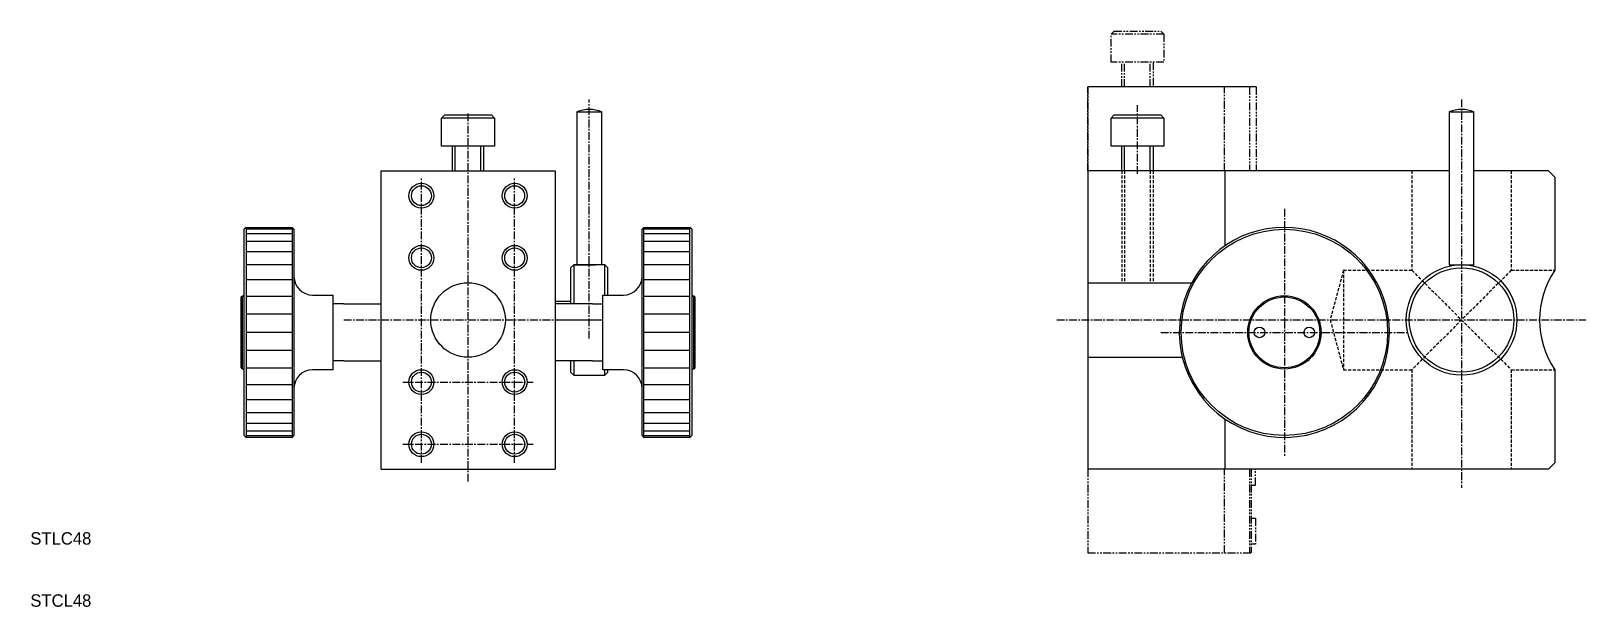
# Model space of a CAD drawing. Extents: x 500 to 751, y -315 to -55.
# Drawn here: x 499.8 to 749.9, y -315 to -222.3 of the extents above; entities that cross this region are included whole.
import ezdxf

# ---------------------------------------------------------------- set-up
doc = ezdxf.new("R2010")
doc.units = 0
for name, pattern in [('CENTER', [2, 1.25, -0.25, 0.25, -0.25]), ('DASHED', [0.75, 0.5, -0.25]), ('PHANTOM', [2.5, 1.25, -0.25, 0.25, -0.25, 0.25, -0.25])]:
    doc.linetypes.add(name, pattern=pattern)
doc.layers.get('0').update_dxf_attribs({"linetype": 'CONTINUOUS'})
doc.layers.add('CENTER', color=1, linetype='CENTER')

msp = doc.modelspace()

# ---------------------------------------------------------------- linework, layer by layer
at = {"color": 3, "linetype": 'PHANTOM'}
for p, q in [((674.01, -222.34), (673.51, -222.84)), ((674.01, -222.34), (681.51, -222.34)), ((682.01, -222.84), (681.51, -222.34)), ((682.01, -222.84), (673.51, -222.84)), ((673.51, -227.34), (673.51, -222.84)), ((682.01, -222.84), (682.01, -227.34)), ((682.01, -227.34), (673.51, -227.34)), ((675.26, -231.34), (675.26, -227.34)), ((675.69, -231.34), (675.69, -227.34)), ((679.82, -231.34), (679.82, -227.34)), ((680.26, -227.34), (680.26, -231.34)), ((696.06, -231.34), (669.76, -231.34)), ((696.06, -231.34), (669.76, -231.34)), ((669.76, -244.84), (669.76, -231.34)), ((696.86, -231.34), (669.76, -231.34)), ((696.86, -231.34), (669.76, -231.34)), ((669.76, -231.34), (669.76, -244.84)), ((696.86, -231.34), (669.76, -231.34)), ((669.76, -231.34), (669.76, -244.84)), ((691.76, -244.84), (691.76, -231.34)), ((691.76, -244.84), (691.76, -231.34)), ((691.76, -244.84), (691.76, -231.34)), ((695.76, -231.34), (695.76, -244.84)), ((695.76, -231.34), (695.76, -244.84)), ((695.76, -231.34), (695.76, -244.84)), ((696.86, -231.34), (696.86, -244.84)), ((669.76, -292.84), (669.76, -306.34)), ((691.76, -306.34), (691.76, -292.84)), ((695.76, -292.84), (695.76, -306.34)), ((696.06, -292.84), (696.06, -306.34)), ((696.76, -295.44), (696.76, -292.84)), ((696.06, -295.44), (696.76, -295.44)), ((696.06, -300.74), (696.76, -300.74)), ((696.76, -300.74), (696.76, -304.94)), ((696.76, -304.94), (696.06, -304.94)), ((669.76, -306.34), (696.06, -306.34)), ((669.76, -306.34), (696.06, -306.34))]:
    msp.add_line(p, q, dxfattribs=at)
at = {"color": 7, "linetype": 'CONTINUOUS'}
for p, q in [((566.32, -235.84), (565.82, -236.34)), ((574.32, -236.34), (565.82, -236.34)), ((565.82, -240.84), (565.82, -236.34)), ((566.32, -235.84), (573.82, -235.84)), ((574.32, -236.34), (573.82, -235.84)), ((574.32, -236.34), (574.32, -240.84)), ((587.57, -235.36), (587.57, -259.94)), ((587.57, -235.36), (591.57, -235.36)), ((591.57, -259.94), (591.57, -235.36)), ((674.01, -235.84), (673.51, -236.34)), ((682.01, -236.34), (673.51, -236.34)), ((673.51, -240.84), (673.51, -236.34)), ((674.01, -235.84), (681.51, -235.84)), ((682.01, -236.34), (681.51, -235.84)), ((682.01, -236.34), (682.01, -240.84)), ((727.89, -235.36), (731.89, -235.36)), ((727.89, -235.36), (727.89, -259.94)), ((731.89, -259.94), (731.89, -235.36)), ((574.32, -240.84), (565.82, -240.84)), ((567.57, -244.84), (567.57, -240.84)), ((572.57, -240.84), (572.57, -244.84)), ((682.01, -240.84), (673.51, -240.84)), ((675.26, -244.84), (675.26, -240.84)), ((680.26, -240.84), (680.26, -244.84)), ((556.07, -244.84), (584.07, -244.84)), ((556.07, -292.84), (556.07, -244.84)), ((584.07, -244.84), (584.07, -292.84)), ((669.76, -244.84), (669.76, -292.84)), ((727.89, -244.84), (669.76, -244.84)), ((691.89, -256.86), (691.89, -244.84)), ((743.89, -244.84), (731.89, -244.84)), ((744.89, -245.84), (743.89, -244.84)), ((744.89, -245.84), (744.89, -260.84)), ((534.37, -253.94), (534.07, -254.24)), ((534.07, -287.44), (534.07, -254.24)), ((534.37, -253.94), (534.37, -287.74)), ((534.37, -253.94), (541.77, -253.94)), ((541.77, -253.94), (541.77, -287.74)), ((541.77, -253.94), (542.07, -254.24)), ((542.07, -254.24), (542.07, -287.44)), ((598.07, -254.24), (598.37, -253.94)), ((598.07, -287.44), (598.07, -254.24)), ((598.37, -287.74), (598.37, -253.94)), ((598.37, -253.94), (605.77, -253.94)), ((605.77, -287.74), (605.77, -253.94)), ((606.07, -254.24), (605.77, -253.94)), ((606.07, -254.24), (606.07, -287.44)), ((587.07, -259.94), (586.57, -260.44)), ((587.07, -259.94), (590.57, -259.94)), ((592.07, -259.94), (587.07, -259.94)), ((587.07, -259.94), (587.07, -266.24)), ((592.07, -264.84), (592.07, -259.94)), ((592.57, -260.44), (592.07, -259.94)), ((727.89, -259.94), (731.89, -259.94)), ((728.14, -259.94), (728.14, -260.11)), ((731.64, -260.11), (731.64, -259.94)), ((586.57, -260.44), (586.57, -266.24)), ((592.57, -264.84), (592.57, -260.44)), ((533.57, -265.14), (533.77, -264.94)), ((533.77, -264.94), (534.07, -264.94)), ((533.77, -276.74), (533.77, -264.94)), ((545.07, -264.84), (548.37, -264.84)), ((548.37, -276.84), (548.37, -264.84)), ((591.77, -276.84), (591.77, -264.84)), ((591.77, -264.84), (595.07, -264.84)), ((606.07, -264.94), (606.37, -264.94)), ((606.37, -276.74), (606.37, -264.94)), ((606.37, -264.94), (606.57, -265.14)), ((669.76, -262.84), (675.26, -262.84)), ((675.26, -262.84), (675.69, -262.84)), ((675.69, -262.84), (679.82, -262.84)), ((679.82, -262.84), (680.26, -262.84)), ((680.26, -262.84), (686.51, -262.84)), ((533.57, -276.54), (533.57, -265.14)), ((550.07, -266.24), (548.37, -266.24)), ((550.07, -266.24), (556.07, -266.24)), ((584.07, -265.89), (584.07, -271.79)), ((586.57, -265.89), (584.07, -265.89)), ((590.07, -266.24), (584.07, -266.24)), ((590.07, -266.24), (591.77, -266.24)), ((606.57, -265.14), (606.57, -276.54)), ((584.07, -268.84), (591.57, -268.84)), ((669.76, -274.84), (684.98, -274.84)), ((533.77, -276.74), (533.57, -276.54)), ((534.07, -276.74), (533.77, -276.74)), ((548.37, -276.84), (545.07, -276.84)), ((550.07, -275.44), (548.37, -275.44)), ((550.07, -275.44), (556.07, -275.44)), ((590.07, -275.44), (584.07, -275.44)), ((586.57, -275.44), (586.57, -277.24)), ((586.57, -277.24), (587.07, -277.74)), ((587.07, -275.44), (587.07, -277.74)), ((590.07, -275.44), (591.77, -275.44)), ((595.07, -276.84), (591.77, -276.84)), ((592.07, -277.74), (592.07, -276.84)), ((592.07, -277.74), (592.57, -277.24)), ((592.57, -277.24), (592.57, -276.84)), ((606.37, -276.74), (606.07, -276.74)), ((606.57, -276.54), (606.37, -276.74)), ((744.89, -276.84), (744.89, -291.84)), ((587.07, -277.74), (592.07, -277.74)), ((691.89, -292.84), (691.89, -284.82)), ((534.37, -287.74), (534.07, -287.44)), ((541.77, -287.74), (542.07, -287.44)), ((598.07, -287.44), (598.37, -287.74)), ((606.07, -287.44), (605.77, -287.74)), ((541.77, -287.74), (534.37, -287.74)), ((605.77, -287.74), (598.37, -287.74)), ((744.89, -291.84), (743.89, -292.84)), ((556.07, -292.84), (584.07, -292.84)), ((743.89, -292.84), (669.76, -292.84))]:
    msp.add_line(p, q, dxfattribs=at)
at = {"color": 3, "linetype": 'CONTINUOUS'}
for p, q in [((568.01, -244.84), (568.01, -240.84)), ((572.14, -244.84), (572.14, -240.84)), ((675.69, -244.84), (675.69, -240.84)), ((679.82, -244.84), (679.82, -240.84)), ((541.77, -254.2), (534.37, -254.2)), ((541.77, -254.96), (534.37, -254.96)), ((605.77, -254.2), (598.37, -254.2)), ((605.77, -254.96), (598.37, -254.96)), ((541.77, -256.21), (534.37, -256.21)), ((605.77, -256.21), (598.37, -256.21)), ((541.77, -257.89), (534.37, -257.89)), ((541.77, -259.98), (534.37, -259.98)), ((605.77, -257.89), (598.37, -257.89)), ((605.77, -259.98), (598.37, -259.98)), ((541.77, -262.39), (534.37, -262.39)), ((605.77, -262.39), (598.37, -262.39)), ((541.77, -265.06), (534.37, -265.06)), ((605.77, -265.06), (598.37, -265.06)), ((541.77, -267.91), (534.37, -267.91)), ((605.77, -267.91), (598.37, -267.91)), ((541.77, -270.84), (534.37, -270.84)), ((605.77, -270.84), (598.37, -270.84)), ((541.77, -273.78), (534.37, -273.78)), ((605.77, -273.78), (598.37, -273.78)), ((541.77, -276.62), (534.37, -276.62)), ((605.77, -276.62), (598.37, -276.62)), ((541.77, -279.29), (534.37, -279.29)), ((605.77, -279.29), (598.37, -279.29)), ((541.77, -281.7), (534.37, -281.7)), ((605.77, -281.7), (598.37, -281.7)), ((541.77, -283.79), (534.37, -283.79)), ((605.77, -283.79), (598.37, -283.79)), ((541.77, -285.48), (534.37, -285.48)), ((541.77, -286.72), (534.37, -286.72)), ((541.77, -287.48), (534.37, -287.48)), ((605.77, -285.48), (598.37, -285.48)), ((605.77, -286.72), (598.37, -286.72)), ((605.77, -287.48), (598.37, -287.48))]:
    msp.add_line(p, q, dxfattribs=at)
at = {"color": 3, "linetype": 'DASHED'}
for p, q in [((675.26, -244.84), (675.26, -262.84)), ((675.69, -244.84), (675.69, -262.84)), ((679.82, -244.84), (679.82, -262.84)), ((680.26, -244.84), (680.26, -262.84)), ((721.89, -244.84), (721.89, -260.84)), ((737.89, -244.84), (737.89, -260.84)), ((710.89, -260.84), (708.75, -268.84)), ((710.89, -260.84), (721.89, -260.84)), ((710.89, -260.84), (710.89, -276.84)), ((737.89, -260.84), (721.89, -276.84)), ((721.89, -260.84), (737.89, -276.84)), ((737.89, -260.84), (744.89, -260.84)), ((708.75, -268.84), (710.89, -276.84)), ((710.89, -276.84), (721.89, -276.84)), ((721.89, -276.84), (721.89, -292.84)), ((737.89, -276.84), (744.89, -276.84)), ((737.89, -276.84), (737.89, -292.84))]:
    msp.add_line(p, q, dxfattribs=at)
at = {"color": 3, "linetype": 'CONTINUOUS'}
for centre in [(562.57, -248.84), (577.57, -248.84), (562.57, -258.84), (577.57, -258.84), (562.57, -278.84), (577.57, -278.84), (562.57, -288.84), (577.57, -288.84)]:
    msp.add_circle(centre, 2, dxfattribs=at)
at = {"color": 7, "linetype": 'CONTINUOUS'}
for centre, radius in [((562.57, -248.84), 1.6), ((577.57, -248.84), 1.6), ((701.39, -270.84), 16.6), ((562.57, -258.84), 1.6), ((577.57, -258.84), 1.6), ((729.89, -268.84), 8.9), ((729.89, -268.84), 8.4), ((570.07, -268.84), 6), ((701.39, -270.84), 5.9), ((701.39, -270.84), 5.7), ((697.39, -270.84), 0.85), ((705.39, -270.84), 0.85), ((562.57, -278.84), 1.6), ((577.57, -278.84), 1.6), ((562.57, -288.84), 1.6), ((577.57, -288.84), 1.6)]:
    msp.add_circle(centre, radius, dxfattribs=at)
for centre, radius, start, end in [((589.57, -239.94), 5, 66.4218, 113.5782), ((729.89, -239.94), 5, 66.4218, 113.5782), ((701.39, -270.84), 16.9, 0, 151.7465), ((545.07, -261.84), 3, 180, 270), ((595.07, -261.84), 3, 270, 0), ((756.75, -268.84), 14.3, 145.9844, 214.0156), ((701.39, -270.84), 16.9, 151.7465, 193.6911), ((701.39, -270.84), 16.9, 193.6911, 0), ((545.07, -279.84), 3, 90, 180), ((595.07, -279.84), 3, 0, 90)]:
    msp.add_arc(centre, radius, start, end, dxfattribs=at)
at = {"layer": 'CENTER', "color": 1, "linetype": 'CENTER'}
for p, q in [((589.57, -271.84), (589.57, -233.36)), ((677.76, -245.34), (677.76, -234.27)), ((729.89, -233.36), (729.89, -295.84)), ((570.07, -294.84), (570.07, -235.34)), ((562.57, -291.84), (562.57, -245.84)), ((577.57, -291.84), (577.57, -245.84)), ((701.39, -250.94), (701.39, -290.74)), ((550.07, -268.84), (576.07, -268.84)), ((576.07, -268.84), (591.77, -268.84)), ((664.76, -268.84), (749.89, -268.84)), ((681.49, -270.84), (721.29, -270.84)), ((559.57, -278.84), (580.57, -278.84)), ((559.57, -288.84), (580.57, -288.84))]:
    msp.add_line(p, q, dxfattribs=at)

# ---------------------------------------------------------------- texts
at = {"color": 7, "linetype": 'CONTINUOUS'}
for s, p in [('STLC48', (499.66, -305)), ('STCL48', (499.66, -315))]:
    msp.add_text(s, height=2, dxfattribs=at).set_placement(p)

doc.saveas('drawing.dxf')
